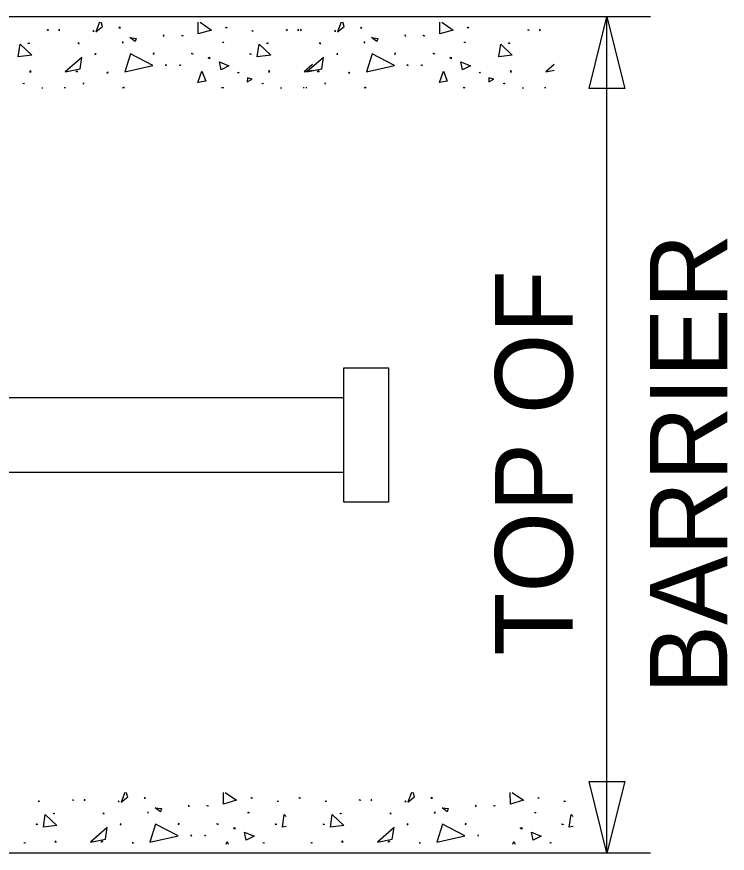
# Model space of a CAD drawing. Extents: x 510.3 to 513.68, y 533.09 to 535.06.
# Drawn here: x 512.458 to 512.954, y 533.997 to 534.581 of the extents above; entities that cross this region are included whole.
import ezdxf

# ---------------------------------------------------------------- set-up
doc = ezdxf.new("R2010")
doc.units = 0
for name, color, linetype in [('Bridge-Dimensions', 7, 'Continuous'), ('Bridge-Gen-Rail', 7, 'Continuous'), ('Bridge-Rebar-1', 7, 'Continuous'), ('Bridge-Text', 7, 'Continuous'), ('CONNECT', 7, 'Continuous')]:
    doc.layers.add(name, color=color, linetype=linetype)

msp = doc.modelspace()

# ---------------------------------------------------------------- linework, layer by layer
at = {"layer": 'Bridge-Dimensions'}
for p, q in [((512.8701, 533.99741), (512.8701, 534.58075)), ((512.8951, 534.58075), (512.8951, 534.58075)), ((512.8951, 533.99741), (512.8951, 533.99741))]:
    msp.add_line(p, q, dxfattribs=at)
for points in [[(512.8576, 534.53075), (512.8701, 534.58075), (512.8826, 534.53075)], [(512.8826, 534.04741), (512.8701, 533.99741), (512.8576, 534.04741)]]:
    msp.add_lwpolyline(points, close=True, dxfattribs=at)
at = {"layer": 'Bridge-Gen-Rail'}
for p, q in [((512.90048, 534.58075), (511.88414, 534.58075)), ((512.90048, 533.99741), (511.88414, 533.99741))]:
    msp.add_line(p, q, dxfattribs=at)
at = {"layer": 'Bridge-Rebar-1'}
msp.add_lwpolyline([(512.6864, 534.33596), (512.71765, 534.33596), (512.71765, 534.24221), (512.6864, 534.24221)], close=True, dxfattribs=at)
msp.add_lwpolyline([(512.6864, 534.26304), (512.05084, 534.26304), (512.05084, 534.31512), (512.6864, 534.31512)], dxfattribs=at)
at = {"layer": 'CONNECT'}
for p, q in [((512.47565, 534.53112), (512.47651, 534.53112)), ((512.49218, 534.53112), (512.49131, 534.53112)), ((512.64235, 534.53112), (512.64322, 534.53112)), ((512.65888, 534.53112), (512.65802, 534.53112)), ((512.66076, 534.53112), (512.65989, 534.53112)), ((512.811, 534.53112), (512.8118, 534.53112)), ((512.82746, 534.53112), (512.8266, 534.53112))]:
    msp.add_line(p, q, dxfattribs=at)
for points in [[(512.51593, 534.57689), (512.51348, 534.57018), (512.5181, 534.57401), (512.51709, 534.57689)], [(512.53052, 534.57307), (512.52994, 534.57336), (512.52943, 534.57292), (512.53052, 534.57307)], [(512.58618, 534.57689), (512.59412, 534.57141), (512.58488, 534.56888), (512.58481, 534.57689)], [(512.60401, 534.57307), (512.60459, 534.57336), (512.6051, 534.57292), (512.60401, 534.57307)], [(512.68459, 534.57689), (512.68206, 534.57018), (512.68668, 534.57401), (512.68567, 534.57689)], [(512.6991, 534.57307), (512.69852, 534.57336), (512.69801, 534.57292), (512.6991, 534.57307)], [(512.75476, 534.57689), (512.7627, 534.57141), (512.75346, 534.56888), (512.75339, 534.57689)], [(512.77259, 534.57307), (512.77317, 534.57336), (512.77368, 534.57292), (512.77259, 534.57307)], [(512.47947, 534.57162), (512.48012, 534.57184), (512.4802, 534.57119), (512.47947, 534.57162)], [(512.48835, 534.57162), (512.4877, 534.57184), (512.48763, 534.57119), (512.48835, 534.57162)], [(512.51225, 534.57069), (512.51175, 534.57112), (512.51139, 534.57061), (512.51225, 534.57069)], [(512.5612, 534.56773), (512.56062, 534.56787), (512.56041, 534.56729), (512.5612, 534.56773)], [(512.57333, 534.56773), (512.57391, 534.56787), (512.5742, 534.56729), (512.57333, 534.56773)], [(512.62235, 534.57069), (512.62278, 534.57112), (512.62315, 534.57061), (512.62235, 534.57069)], [(512.64618, 534.57162), (512.64683, 534.57184), (512.6469, 534.57119), (512.64618, 534.57162)], [(512.65506, 534.57162), (512.65441, 534.57184), (512.65433, 534.57119), (512.65506, 534.57162)], [(512.65693, 534.57162), (512.65628, 534.57184), (512.65621, 534.57119), (512.65693, 534.57162)], [(512.68083, 534.57069), (512.68033, 534.57112), (512.67996, 534.57061), (512.68083, 534.57069)], [(512.72978, 534.56773), (512.7292, 534.56787), (512.72899, 534.56729), (512.72978, 534.56773)], [(512.74191, 534.56773), (512.74256, 534.56787), (512.74278, 534.56729), (512.74191, 534.56773)], [(512.81476, 534.57162), (512.81541, 534.57184), (512.81548, 534.57119), (512.81476, 534.57162)], [(512.82364, 534.57162), (512.82306, 534.57184), (512.82291, 534.57119), (512.82364, 534.57162)], [(512.45926, 534.55285), (512.46063, 534.56159), (512.46872, 534.55386), (512.45926, 534.55285)], [(512.46612, 534.56188), (512.46641, 534.56246), (512.46706, 534.56224), (512.46612, 534.56188)], [(512.50171, 534.56188), (512.50142, 534.56246), (512.50077, 534.56224), (512.50171, 534.56188)], [(512.53247, 534.56246), (512.53247, 534.56311), (512.53182, 534.56296), (512.53247, 534.56246)], [(512.53723, 534.56621), (512.54156, 534.56563), (512.54091, 534.56347), (512.53723, 534.56621)], [(512.60206, 534.56246), (512.60206, 534.56311), (512.60271, 534.56296), (512.60206, 534.56246)], [(512.62603, 534.55285), (512.62733, 534.56159), (512.63542, 534.55386), (512.62603, 534.55285)], [(512.63282, 534.56188), (512.63318, 534.56246), (512.63376, 534.56224), (512.63282, 534.56188)], [(512.67029, 534.56188), (512.67, 534.56246), (512.66935, 534.56224), (512.67029, 534.56188)], [(512.70105, 534.56246), (512.70105, 534.56311), (512.7004, 534.56296), (512.70105, 534.56246)], [(512.70588, 534.56621), (512.71022, 534.56563), (512.70949, 534.56347), (512.70588, 534.56621)], [(512.77064, 534.56246), (512.77064, 534.56311), (512.77129, 534.56296), (512.77064, 534.56246)], [(512.79461, 534.55285), (512.79591, 534.56159), (512.804, 534.55386), (512.79461, 534.55285)], [(512.8014, 534.56188), (512.80176, 534.56246), (512.80234, 534.56224), (512.8014, 534.56188)], [(512.55427, 534.55516), (512.55362, 534.55524), (512.55333, 534.55466), (512.55427, 534.55516)], [(512.58026, 534.55516), (512.58091, 534.55524), (512.5812, 534.55466), (512.58026, 534.55516)], [(512.72285, 534.55516), (512.7222, 534.55524), (512.72191, 534.55466), (512.72285, 534.55516)], [(512.74884, 534.55516), (512.74949, 534.55524), (512.74978, 534.55466), (512.74884, 534.55516)], [(512.49211, 534.54238), (512.50243, 534.54441), (512.50373, 534.55242), (512.49211, 534.54238)], [(512.51362, 534.55487), (512.51297, 534.55495), (512.51283, 534.5543), (512.51362, 534.55487)], [(512.53362, 534.54238), (512.55326, 534.54672), (512.53759, 534.55487), (512.53362, 534.54238)], [(512.59181, 534.55199), (512.59282, 534.55249), (512.59275, 534.55134), (512.59181, 534.55199)], [(512.60076, 534.54361), (512.59961, 534.54932), (512.60632, 534.54643), (512.60076, 534.54361)], [(512.62091, 534.55487), (512.62156, 534.55495), (512.6217, 534.5543), (512.62091, 534.55487)], [(512.66069, 534.54238), (512.67101, 534.54441), (512.67231, 534.55242), (512.66069, 534.54238)], [(512.6822, 534.55487), (512.68155, 534.55495), (512.68148, 534.5543), (512.6822, 534.55487)], [(512.7022, 534.54238), (512.72184, 534.54672), (512.70617, 534.55487), (512.7022, 534.54238)], [(512.76039, 534.55199), (512.76148, 534.55249), (512.76133, 534.55134), (512.76039, 534.55199)], [(512.76934, 534.54361), (512.76819, 534.54932), (512.7749, 534.54643), (512.76934, 534.54361)], [(512.56272, 534.54664), (512.5625, 534.54722), (512.56185, 534.54693), (512.56272, 534.54664)], [(512.57181, 534.54664), (512.57203, 534.54722), (512.57268, 534.54693), (512.57181, 534.54664)], [(512.66459, 534.54737), (512.65881, 534.54238), (512.66459, 534.54354)], [(512.7313, 534.54664), (512.73108, 534.54722), (512.73043, 534.54693), (512.7313, 534.54664)], [(512.74039, 534.54664), (512.74068, 534.54722), (512.74126, 534.54693), (512.74039, 534.54664)], [(512.83317, 534.54737), (512.82739, 534.54238), (512.83317, 534.54354)], [(512.4672, 534.54238), (512.46821, 534.54238), (512.46778, 534.54325), (512.4672, 534.54238)], [(512.50063, 534.54238), (512.49962, 534.54238), (512.50005, 534.54325), (512.50063, 534.54238)], [(512.52207, 534.54159), (512.52171, 534.54217), (512.5212, 534.54166), (512.52207, 534.54159)], [(512.58466, 534.53488), (512.58741, 534.54275), (512.59008, 534.53589), (512.58466, 534.53488)], [(512.61246, 534.54159), (512.61282, 534.54217), (512.61333, 534.54166), (512.61246, 534.54159)], [(512.61896, 534.53545), (512.6225, 534.53719), (512.61918, 534.53805), (512.61896, 534.53545)], [(512.6339, 534.54238), (512.63491, 534.54238), (512.63448, 534.54325), (512.6339, 534.54238)], [(512.66921, 534.54238), (512.6682, 534.54238), (512.66863, 534.54325), (512.66921, 534.54238)], [(512.69065, 534.54159), (512.69029, 534.54217), (512.68978, 534.54166), (512.69065, 534.54159)], [(512.75324, 534.53488), (512.75599, 534.54275), (512.75866, 534.53589), (512.75324, 534.53488)], [(512.78104, 534.54159), (512.7814, 534.54217), (512.78191, 534.54166), (512.78104, 534.54159)], [(512.78754, 534.53545), (512.79108, 534.53719), (512.78775, 534.53805), (512.78754, 534.53545)], [(512.80248, 534.54238), (512.80357, 534.54238), (512.80306, 534.54325), (512.80248, 534.54238)], [(512.4628, 534.53387), (512.46294, 534.53452), (512.46345, 534.53408), (512.4628, 534.53387)], [(512.50503, 534.53387), (512.50489, 534.53452), (512.50438, 534.53408), (512.50503, 534.53387)], [(512.6295, 534.53387), (512.62964, 534.53452), (512.63015, 534.53408), (512.6295, 534.53387)], [(512.67361, 534.53387), (512.67347, 534.53452), (512.67296, 534.53408), (512.67361, 534.53387)], [(512.79808, 534.53387), (512.79822, 534.53452), (512.79873, 534.53408), (512.79808, 534.53387)], [(512.53341, 534.53134), (512.53276, 534.53134), (512.53211, 534.53112), (512.53341, 534.53134)], [(512.60113, 534.53134), (512.60178, 534.53134), (512.60243, 534.53112), (512.60113, 534.53134)], [(512.70198, 534.53134), (512.70134, 534.53134), (512.70069, 534.53112), (512.70198, 534.53134)], [(512.76971, 534.53134), (512.77036, 534.53134), (512.77101, 534.53112), (512.76971, 534.53134)], [(512.53355, 534.03977), (512.53102, 534.03306), (512.53572, 534.03688), (512.53463, 534.03977)], [(512.54813, 534.03594), (512.54756, 534.0363), (512.54705, 534.0358), (512.54813, 534.03594)], [(512.60372, 534.03977), (512.61167, 534.03436), (512.6025, 534.03176), (512.60243, 534.03977)], [(512.62163, 534.03594), (512.62221, 534.0363), (512.62264, 534.0358), (512.62163, 534.03594)], [(512.65506, 534.03594), (512.65563, 534.0363), (512.65614, 534.0358), (512.65506, 534.03594)], [(512.73375, 534.03977), (512.73122, 534.03306), (512.73585, 534.03688), (512.73483, 534.03977)], [(512.74826, 534.03594), (512.74769, 534.0363), (512.74718, 534.0358), (512.74826, 534.03594)], [(512.80393, 534.03977), (512.81187, 534.03436), (512.8027, 534.03176), (512.80256, 534.03977)], [(512.82176, 534.03594), (512.82234, 534.0363), (512.82284, 534.0358), (512.82176, 534.03594)], [(512.47319, 534.03356), (512.4737, 534.03407), (512.47406, 534.03349), (512.47319, 534.03356)], [(512.49702, 534.03457), (512.49767, 534.03479), (512.49781, 534.03414), (512.49702, 534.03457)], [(512.50597, 534.03457), (512.50532, 534.03479), (512.50518, 534.03414), (512.50597, 534.03457)], [(512.5298, 534.03356), (512.52929, 534.03407), (512.52893, 534.03349), (512.5298, 534.03356)], [(512.57882, 534.0306), (512.57817, 534.03082), (512.57795, 534.03017), (512.57882, 534.0306)], [(512.59087, 534.0306), (512.59152, 534.03082), (512.59174, 534.03017), (512.59087, 534.0306)], [(512.6399, 534.03356), (512.6404, 534.03407), (512.64076, 534.03349), (512.6399, 534.03356)], [(512.67339, 534.03356), (512.67383, 534.03407), (512.67426, 534.03349), (512.67339, 534.03356)], [(512.69722, 534.03457), (512.69787, 534.03479), (512.69801, 534.03414), (512.69722, 534.03457)], [(512.7061, 534.03457), (512.70552, 534.03479), (512.70538, 534.03414), (512.7061, 534.03457)], [(512.73, 534.03356), (512.72949, 534.03407), (512.72913, 534.03349), (512.73, 534.03356)], [(512.77902, 534.0306), (512.77837, 534.03082), (512.77815, 534.03017), (512.77902, 534.0306)], [(512.79108, 534.0306), (512.79173, 534.03082), (512.79194, 534.03017), (512.79108, 534.0306)], [(512.8401, 534.03356), (512.8406, 534.03407), (512.84096, 534.03349), (512.8401, 534.03356)], [(512.47687, 534.01573), (512.47817, 534.02446), (512.48626, 534.01681), (512.47687, 534.01573)], [(512.48366, 534.02483), (512.48402, 534.0254), (512.48467, 534.02511), (512.48366, 534.02483)], [(512.51933, 534.02483), (512.51897, 534.0254), (512.51839, 534.02511), (512.51933, 534.02483)], [(512.55001, 534.02533), (512.55001, 534.02598), (512.54936, 534.02591), (512.55001, 534.02533)], [(512.55485, 534.02909), (512.55918, 534.02858), (512.55853, 534.02634), (512.55485, 534.02909)], [(512.61968, 534.02533), (512.61968, 534.02598), (512.62033, 534.02591), (512.61968, 534.02533)], [(512.64625, 534.01602), (512.64358, 534.01573), (512.64488, 534.02446), (512.64625, 534.02317)], [(512.67708, 534.01573), (512.67838, 534.02446), (512.68646, 534.01681), (512.67708, 534.01573)], [(512.68386, 534.02483), (512.68422, 534.0254), (512.6848, 534.02511), (512.68386, 534.02483)], [(512.71953, 534.02483), (512.71917, 534.0254), (512.71852, 534.02511), (512.71953, 534.02483)], [(512.75021, 534.02533), (512.75021, 534.02598), (512.74956, 534.02591), (512.75021, 534.02533)], [(512.75505, 534.02909), (512.75938, 534.02858), (512.75866, 534.02634), (512.75505, 534.02909)], [(512.81988, 534.02533), (512.81981, 534.02598), (512.82053, 534.02591), (512.81988, 534.02533)], [(512.84645, 534.01602), (512.84378, 534.01573), (512.84508, 534.02446), (512.84645, 534.02317)], [(512.47182, 534.01775), (512.47247, 534.01789), (512.47254, 534.01724), (512.47182, 534.01775)], [(512.50972, 534.00526), (512.52005, 534.00728), (512.52128, 534.01537), (512.50972, 534.00526)], [(512.53117, 534.01775), (512.53052, 534.01789), (512.53044, 534.01724), (512.53117, 534.01775)], [(512.55117, 534.00526), (512.5708, 534.00959), (512.55514, 534.01782), (512.55117, 534.00526)], [(512.57189, 534.01804), (512.57116, 534.01811), (512.57088, 534.01753), (512.57189, 534.01804)], [(512.59788, 534.01804), (512.59853, 534.01811), (512.59882, 534.01753), (512.59788, 534.01804)], [(512.60943, 534.01486), (512.61044, 534.01537), (512.61037, 534.01421), (512.60943, 534.01486)], [(512.63852, 534.01775), (512.63917, 534.01789), (512.63925, 534.01724), (512.63852, 534.01775)], [(512.67195, 534.01775), (512.6726, 534.01789), (512.67275, 534.01724), (512.67195, 534.01775)], [(512.70985, 534.00526), (512.72018, 534.00728), (512.72148, 534.01537), (512.70985, 534.00526)], [(512.73137, 534.01775), (512.73072, 534.01789), (512.73065, 534.01724), (512.73137, 534.01775)], [(512.75137, 534.00526), (512.77101, 534.00959), (512.75534, 534.01782), (512.75137, 534.00526)], [(512.77202, 534.01804), (512.77137, 534.01811), (512.77108, 534.01753), (512.77202, 534.01804)], [(512.80956, 534.01486), (512.81064, 534.01537), (512.81057, 534.01421), (512.80956, 534.01486)], [(512.83865, 534.01775), (512.83938, 534.01789), (512.83945, 534.01724), (512.83865, 534.01775)], [(512.58033, 534.00952), (512.58004, 534.0101), (512.57947, 534.00981), (512.58033, 534.00952)], [(512.58936, 534.00952), (512.58965, 534.0101), (512.59022, 534.00981), (512.58936, 534.00952)], [(512.61831, 534.00649), (512.61715, 534.01219), (512.62387, 534.0093), (512.61831, 534.00649)], [(512.78046, 534.00952), (512.78025, 534.0101), (512.77967, 534.00981), (512.78046, 534.00952)], [(512.81851, 534.00649), (512.81736, 534.01219), (512.82407, 534.0093), (512.81851, 534.00649)], [(512.46337, 534.00447), (512.46374, 534.00504), (512.46417, 534.00461), (512.46337, 534.00447)], [(512.48482, 534.00533), (512.48583, 534.00526), (512.48539, 534.0062), (512.48482, 534.00533)], [(512.51817, 534.00533), (512.51716, 534.00526), (512.51759, 534.0062), (512.51817, 534.00533)], [(512.53969, 534.00447), (512.53925, 534.00504), (512.53882, 534.00461), (512.53969, 534.00447)], [(512.6043, 534.00367), (512.60495, 534.00569), (512.60575, 534.00367)], [(512.63008, 534.00447), (512.63044, 534.00504), (512.63094, 534.00461), (512.63008, 534.00447)], [(512.6635, 534.00447), (512.66386, 534.00504), (512.66437, 534.00461), (512.6635, 534.00447)], [(512.68495, 534.00533), (512.68603, 534.00526), (512.68552, 534.0062), (512.68495, 534.00533)], [(512.71837, 534.00533), (512.71736, 534.00526), (512.7178, 534.0062), (512.71837, 534.00533)], [(512.73982, 534.00447), (512.73946, 534.00504), (512.73895, 534.00461), (512.73982, 534.00447)], [(512.80443, 534.00367), (512.80515, 534.00569), (512.80595, 534.00367)], [(512.83021, 534.00447), (512.83057, 534.00504), (512.83107, 534.00461), (512.83021, 534.00447)]]:
    msp.add_lwpolyline(points, dxfattribs=at)

# ---------------------------------------------------------------- texts
at = {"layer": 'Bridge-Text'}
for s, p in [('BARRIER', (512.95404, 534.10844)), ('TOP OF', (512.84604, 534.13512))]:
    msp.add_text(s, height=0.054, rotation=90, dxfattribs=at).set_placement(p)

doc.saveas('drawing.dxf')
